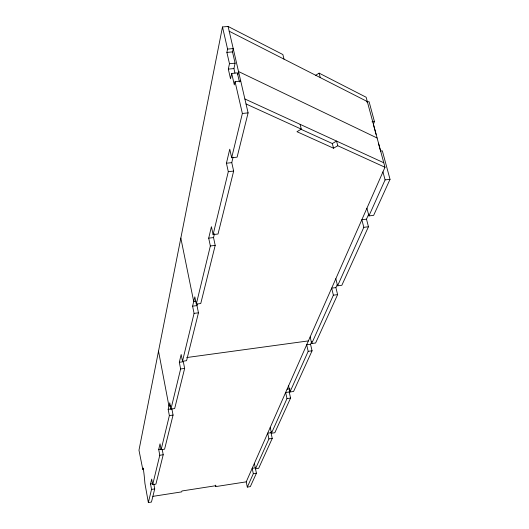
<?xml version="1.0" encoding="UTF-8"?>
<svg xmlns="http://www.w3.org/2000/svg" width="529" height="529" viewBox="0 0 529 529"><rect width="100%" height="100%" fill="white"/><g stroke="black" fill="none" stroke-linecap="round" stroke-linejoin="round"><path stroke-width="0.79" d="M284.013 59.136L282.876 54.547L228.092 26.45L222.491 26.959L138.975 450.205L142.83 469.646L143.174 468.039C144.047 473.177 144.483 478.315 144.933 483.446L148.351 502.55L151.453 502.067L154.713 488.935L153.866 484.247M239.445 81.942L237.356 72.896L231.709 73.445L230.538 78.808L228.323 69.107L229.474 63.705L226.888 52.417L227.576 49.091L222.491 26.959M234.949 73.042L233.917 68.565L235.107 63.163L232.502 51.888L233.21 48.562L227.576 49.091M240.741 81.082L235.055 81.645L234.327 84.885L231.709 73.445M237.792 74.794L238.533 71.527L377.117 138.009M148.351 502.55L151.525 489.424L150.534 483.956L151.684 479.082L152.689 484.61L155.916 484.114L163.203 454.748L162.258 449.657M152.689 484.61L159.778 455.264L158.7 449.438L160.036 443.811L161.127 449.696L164.585 449.181L173.062 415.06L171.872 408.838L168.182 409.367L169.366 415.596L161.127 449.696M168.182 409.367L169.743 402.794L170.94 409.089L174.676 408.547L184.647 368.415L183.332 361.737L179.324 362.286L180.627 368.971L170.94 409.089M179.324 362.286L181.169 354.503L182.492 361.261L186.558 360.699L198.454 312.804L196.986 305.603L197.363 304.056M182.492 361.261L194.064 313.38L192.602 306.172L194.817 296.815L196.305 304.102L200.756 303.527L215.197 245.377L213.537 237.574L214.47 233.745M196.305 304.102L210.35 245.965L208.704 238.156L211.415 226.683L213.101 234.598L218.021 234.01L233.653 171.079L231.768 162.641L233.097 157.179M213.101 234.598L228.303 171.674L226.432 163.223L229.758 149.185L231.669 157.748L237.111 157.153L248.101 112.882L228.092 26.45M231.669 157.748L242.368 113.471L235.055 81.645M315.707 75.263L319.132 73.141L366.141 97.243L384.993 167.263L246.223 481.853L215.614 486.607L215.964 485.688L181.95 490.972L181.665 491.884L152.894 496.361M366.663 101.938L369.083 101.687L374.453 121.597L373.368 124.282L376.099 134.426M271 432.702L267.681 433.198L268.917 438.911L255.514 468.793L258.648 468.31L272.237 438.409L271 432.702L271.642 431.274M270.207 427.478L271.456 433.244L274.816 432.742L290.573 398.079L289.204 391.989L290.097 389.999M288.576 385.833L289.958 391.989L293.582 391.473L312.064 350.806L310.543 344.28L311.819 341.417M310.146 336.94L311.693 343.539L315.615 343.004L337.608 294.627L335.882 287.604L337.185 284.701M335.829 278.717L337.581 285.825L341.86 285.27L368.455 226.762L366.485 219.165L368.739 214.133M254.37 463.371L256.413 473.224L250.323 486.62L247.308 487.09L253.312 473.706L252.181 468.33L255.282 467.854M271.456 433.244L286.996 398.595L285.634 392.505L289.204 391.989M289.958 391.989L308.195 351.335L306.675 344.809L310.543 344.28M311.693 343.539L333.382 295.175L331.67 288.146L335.882 287.604M337.581 285.825L363.813 227.325L361.856 219.72L366.485 219.165M380.701 150.996L382.335 150.818L390.025 179.318L373.646 215.349L368.938 215.911L385.092 179.886L382.95 171.899M300.095 124.335L301.279 129.129L296.967 131.701L333.515 148.206L337.767 145.753L384.993 167.263M301.014 129.288L332.331 143.544L336.57 141.084L337.767 145.753M151.525 489.424L154.713 488.935M253.312 473.706L256.413 473.224M150.534 483.956L152.927 483.585M158.7 449.438L160.756 449.134M159.778 455.264L163.203 454.748M268.917 438.911L272.237 438.409M169.366 415.596L173.062 415.06M286.996 398.595L290.573 398.079M170.444 405.888L168.956 406.107L158.521 351.15M287.095 389.192L289.971 388.775M180.627 368.971L184.647 368.415M308.195 351.335L312.064 350.806M186.724 357.538L308.4 340.901M194.064 313.38L198.454 312.804M333.382 295.175L337.608 294.627M195.909 301.246L193.707 301.53L180.832 238.09M192.602 306.172L196.986 305.603M208.704 238.156L213.537 237.574M210.35 245.965L215.197 245.377M363.813 227.325L368.455 226.762M385.092 179.886L390.025 179.318M226.432 163.223L231.768 162.641M228.303 171.674L233.653 171.079M372.026 121.855L374.453 121.597M242.368 113.471L248.101 112.882M228.323 69.107L233.917 68.565M229.474 63.705L235.107 63.163M226.888 52.417L232.502 51.888M246.038 103.968L301.279 129.129M244.887 98.976L383.783 162.767M229.196 31.218L367.305 101.561M378.453 143.174L380.576 151.063M366.928 208.214L368.938 215.911M319.132 73.141L320.283 77.611M332.331 143.544L333.515 148.206M246.223 481.853L247.308 487.09M215.316 485.133L215.614 486.607"/></g></svg>
